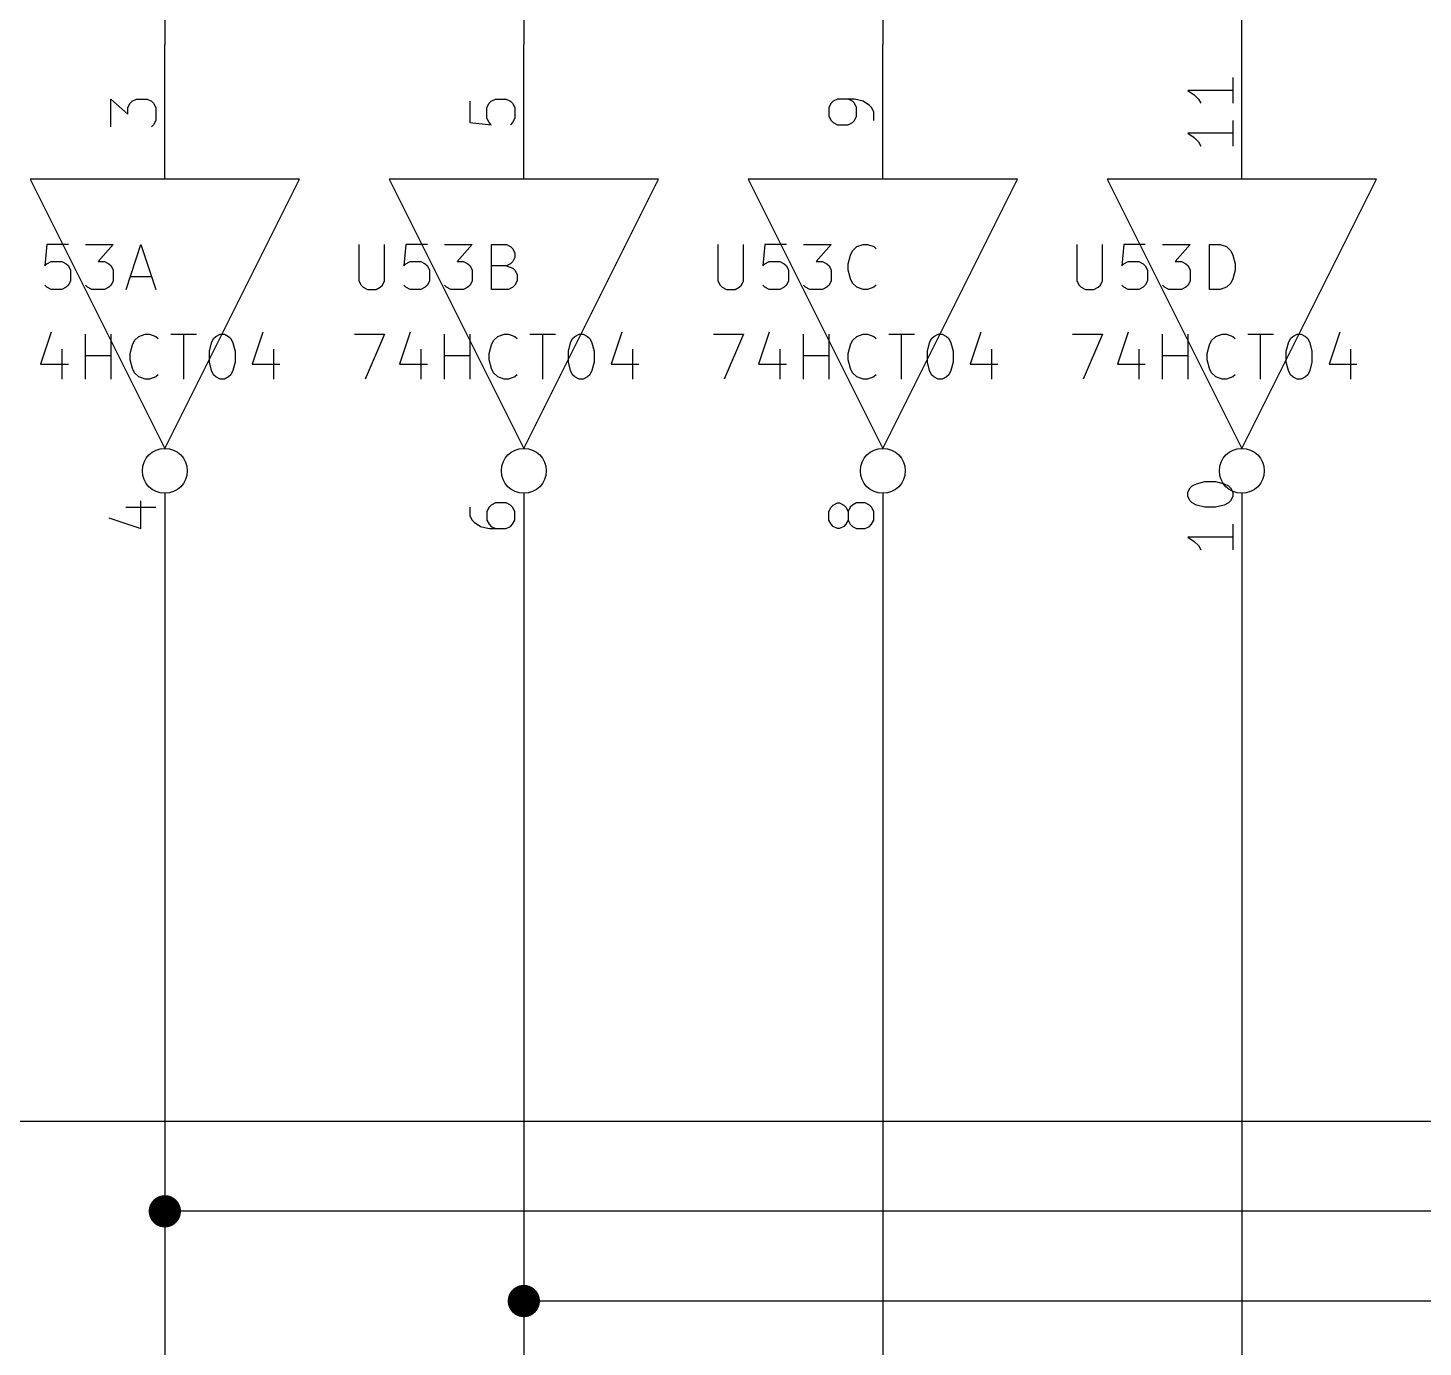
# Model space of a CAD drawing. Extents: x 0.4 to 16.1, y -11.3 to -0.4.
# Drawn here: x 1.747 to 3.302, y -4.301 to -2.831 of the extents above; entities that cross this region are included whole.
import ezdxf

# ---------------------------------------------------------------- set-up
doc = ezdxf.new("R2010")
doc.units = 0
doc.header["$MEASUREMENT"] = 0
for name, color, linetype in [('CYAN2', 4, 'CONTINUOUS'), ('GREEN3', 91, 'CONTINUOUS'), ('LYELLOW', 51, 'CONTINUOUS'), ('RED2', 1, 'CONTINUOUS'), ('RED3', 11, 'CONTINUOUS')]:
    doc.layers.add(name, color=color, linetype=linetype)

msp = doc.modelspace()

# ---------------------------------------------------------------- linework, layer by layer
at = {"layer": 'CYAN2', "linetype": 'CONTINUOUS'}
for p, q in [((1.7687, -3.0728), (1.7663, -3.0966)), ((1.7687, -3.0728), (1.7663, -3.0966)), ((1.7925, -3.0728), (1.7687, -3.0728)), ((1.7925, -3.0728), (1.7687, -3.0728)), ((1.8115, -3.0728), (1.8425, -3.0728)), ((1.8115, -3.0728), (1.8425, -3.0728)), ((1.8425, -3.0728), (1.8258, -3.0918)), ((1.8425, -3.0728), (1.8258, -3.0918)), ((1.8568, -3.1228), (1.8734, -3.0728)), ((1.8568, -3.1228), (1.8734, -3.0728)), ((1.8734, -3.0728), (1.8901, -3.1228)), ((1.8734, -3.0728), (1.8901, -3.1228)), ((2.1163, -3.0728), (2.1163, -3.1133)), ((2.1163, -3.0728), (2.1163, -3.1133)), ((2.1449, -3.1133), (2.1449, -3.0728)), ((2.1449, -3.1133), (2.1449, -3.0728)), ((2.1687, -3.0728), (2.1663, -3.0966)), ((2.1687, -3.0728), (2.1663, -3.0966)), ((2.1925, -3.0728), (2.1687, -3.0728)), ((2.1925, -3.0728), (2.1687, -3.0728)), ((2.2115, -3.0728), (2.2425, -3.0728)), ((2.2115, -3.0728), (2.2425, -3.0728)), ((2.2425, -3.0728), (2.2258, -3.0918)), ((2.2425, -3.0728), (2.2258, -3.0918)), ((2.2639, -3.1228), (2.2639, -3.0728)), ((2.2639, -3.0728), (2.2806, -3.0728)), ((2.2639, -3.1228), (2.2639, -3.0728)), ((2.2639, -3.0728), (2.2806, -3.0728)), ((2.2806, -3.0728), (2.2853, -3.0752)), ((2.2806, -3.0728), (2.2853, -3.0752)), ((2.2853, -3.0752), (2.2877, -3.0776)), ((2.2853, -3.0752), (2.2877, -3.0776)), ((2.2877, -3.0776), (2.2901, -3.0823)), ((2.2877, -3.0776), (2.2901, -3.0823)), ((2.5163, -3.0728), (2.5163, -3.1133)), ((2.5163, -3.0728), (2.5163, -3.1133)), ((2.5449, -3.1133), (2.5449, -3.0728)), ((2.5449, -3.1133), (2.5449, -3.0728)), ((2.5687, -3.0728), (2.5663, -3.0966)), ((2.5687, -3.0728), (2.5663, -3.0966)), ((2.5925, -3.0728), (2.5687, -3.0728)), ((2.5925, -3.0728), (2.5687, -3.0728)), ((2.6115, -3.0728), (2.6425, -3.0728)), ((2.6115, -3.0728), (2.6425, -3.0728)), ((2.6425, -3.0728), (2.6258, -3.0918)), ((2.6425, -3.0728), (2.6258, -3.0918)), ((2.6663, -3.0799), (2.671, -3.0752)), ((2.6663, -3.0799), (2.671, -3.0752)), ((2.671, -3.0752), (2.6782, -3.0728)), ((2.671, -3.0752), (2.6782, -3.0728)), ((2.6782, -3.0728), (2.6829, -3.0728)), ((2.6782, -3.0728), (2.6829, -3.0728)), ((2.6829, -3.0728), (2.6901, -3.0752)), ((2.6829, -3.0728), (2.6901, -3.0752)), ((2.6901, -3.0752), (2.6925, -3.0776)), ((2.6901, -3.0752), (2.6925, -3.0776)), ((2.9163, -3.0728), (2.9163, -3.1133)), ((2.9163, -3.0728), (2.9163, -3.1133)), ((2.9449, -3.1133), (2.9449, -3.0728)), ((2.9449, -3.1133), (2.9449, -3.0728)), ((2.9687, -3.0728), (2.9663, -3.0966)), ((2.9687, -3.0728), (2.9663, -3.0966)), ((2.9925, -3.0728), (2.9687, -3.0728)), ((2.9925, -3.0728), (2.9687, -3.0728)), ((3.0115, -3.0728), (3.0425, -3.0728)), ((3.0115, -3.0728), (3.0425, -3.0728)), ((3.0425, -3.0728), (3.0258, -3.0918)), ((3.0425, -3.0728), (3.0258, -3.0918)), ((3.0639, -3.1228), (3.0639, -3.0728)), ((3.0639, -3.0728), (3.0758, -3.0728)), ((3.0639, -3.1228), (3.0639, -3.0728)), ((3.0639, -3.0728), (3.0758, -3.0728)), ((3.0758, -3.0728), (3.0829, -3.0752)), ((3.0758, -3.0728), (3.0829, -3.0752)), ((3.0829, -3.0752), (3.0877, -3.0799)), ((3.0829, -3.0752), (3.0877, -3.0799)), ((1.7687, -3.0942), (1.7734, -3.0918)), ((1.7687, -3.0942), (1.7734, -3.0918)), ((1.7734, -3.0918), (1.7853, -3.0918)), ((1.7734, -3.0918), (1.7853, -3.0918)), ((1.7853, -3.0918), (1.7901, -3.0942)), ((1.7853, -3.0918), (1.7901, -3.0942)), ((1.8258, -3.0918), (1.8329, -3.0918)), ((1.8258, -3.0918), (1.8329, -3.0918)), ((1.8329, -3.0918), (1.8377, -3.0942)), ((1.8329, -3.0918), (1.8377, -3.0942)), ((2.1687, -3.0942), (2.1734, -3.0918)), ((2.1687, -3.0942), (2.1734, -3.0918)), ((2.1734, -3.0918), (2.1853, -3.0918)), ((2.1734, -3.0918), (2.1853, -3.0918)), ((2.1853, -3.0918), (2.1901, -3.0942)), ((2.1853, -3.0918), (2.1901, -3.0942)), ((2.2258, -3.0918), (2.2329, -3.0918)), ((2.2258, -3.0918), (2.2329, -3.0918)), ((2.2329, -3.0918), (2.2377, -3.0942)), ((2.2329, -3.0918), (2.2377, -3.0942)), ((2.2877, -3.0918), (2.2853, -3.0942)), ((2.2877, -3.0918), (2.2853, -3.0942)), ((2.2901, -3.0871), (2.2877, -3.0918)), ((2.2901, -3.0871), (2.2877, -3.0918)), ((2.2901, -3.0823), (2.2901, -3.0871)), ((2.2901, -3.0823), (2.2901, -3.0871)), ((2.5687, -3.0942), (2.5734, -3.0918)), ((2.5687, -3.0942), (2.5734, -3.0918)), ((2.5734, -3.0918), (2.5853, -3.0918)), ((2.5734, -3.0918), (2.5853, -3.0918)), ((2.5853, -3.0918), (2.5901, -3.0942)), ((2.5853, -3.0918), (2.5901, -3.0942)), ((2.6258, -3.0918), (2.6329, -3.0918)), ((2.6258, -3.0918), (2.6329, -3.0918)), ((2.6329, -3.0918), (2.6377, -3.0942)), ((2.6329, -3.0918), (2.6377, -3.0942)), ((2.6615, -3.0942), (2.6639, -3.0847)), ((2.6615, -3.0942), (2.6639, -3.0847)), ((2.6639, -3.0847), (2.6663, -3.0799)), ((2.6639, -3.0847), (2.6663, -3.0799)), ((2.9687, -3.0942), (2.9734, -3.0918)), ((2.9687, -3.0942), (2.9734, -3.0918)), ((2.9734, -3.0918), (2.9853, -3.0918)), ((2.9734, -3.0918), (2.9853, -3.0918)), ((2.9853, -3.0918), (2.9901, -3.0942)), ((2.9853, -3.0918), (2.9901, -3.0942)), ((3.0258, -3.0918), (3.0329, -3.0918)), ((3.0258, -3.0918), (3.0329, -3.0918)), ((3.0329, -3.0918), (3.0377, -3.0942)), ((3.0329, -3.0918), (3.0377, -3.0942)), ((3.0877, -3.0799), (3.0901, -3.0847)), ((3.0877, -3.0799), (3.0901, -3.0847)), ((3.0901, -3.0847), (3.0925, -3.0942)), ((3.0901, -3.0847), (3.0925, -3.0942)), ((1.7663, -3.0966), (1.7687, -3.0942)), ((1.7663, -3.0966), (1.7687, -3.0942)), ((1.7901, -3.0942), (1.7925, -3.0966)), ((1.7901, -3.0942), (1.7925, -3.0966)), ((1.7925, -3.0966), (1.7949, -3.1014)), ((1.7925, -3.0966), (1.7949, -3.1014)), ((1.7949, -3.1014), (1.7949, -3.1133)), ((1.7949, -3.1014), (1.7949, -3.1133)), ((1.8377, -3.0942), (1.8401, -3.0966)), ((1.8377, -3.0942), (1.8401, -3.0966)), ((1.8401, -3.0966), (1.8425, -3.1014)), ((1.8401, -3.0966), (1.8425, -3.1014)), ((1.8425, -3.1014), (1.8425, -3.1133)), ((1.8425, -3.1014), (1.8425, -3.1133)), ((1.8615, -3.1085), (1.8853, -3.1085)), ((1.8615, -3.1085), (1.8853, -3.1085)), ((2.1663, -3.0966), (2.1687, -3.0942)), ((2.1663, -3.0966), (2.1687, -3.0942)), ((2.1901, -3.0942), (2.1925, -3.0966)), ((2.1901, -3.0942), (2.1925, -3.0966)), ((2.1925, -3.0966), (2.1949, -3.1014)), ((2.1925, -3.0966), (2.1949, -3.1014)), ((2.1949, -3.1014), (2.1949, -3.1133)), ((2.1949, -3.1014), (2.1949, -3.1133)), ((2.2377, -3.0942), (2.2401, -3.0966)), ((2.2377, -3.0942), (2.2401, -3.0966)), ((2.2401, -3.0966), (2.2425, -3.1014)), ((2.2401, -3.0966), (2.2425, -3.1014)), ((2.2425, -3.1014), (2.2425, -3.1133)), ((2.2425, -3.1014), (2.2425, -3.1133)), ((2.2806, -3.0966), (2.2639, -3.0966)), ((2.2806, -3.0966), (2.2639, -3.0966)), ((2.2853, -3.0942), (2.2806, -3.0966)), ((2.2853, -3.0942), (2.2806, -3.0966)), ((2.2806, -3.0966), (2.2877, -3.099)), ((2.2806, -3.0966), (2.2877, -3.099)), ((2.2877, -3.099), (2.2901, -3.1014)), ((2.2877, -3.099), (2.2901, -3.1014)), ((2.2901, -3.1014), (2.2925, -3.1061)), ((2.2901, -3.1014), (2.2925, -3.1061)), ((2.2925, -3.1061), (2.2925, -3.1133)), ((2.2925, -3.1061), (2.2925, -3.1133)), ((2.5663, -3.0966), (2.5687, -3.0942)), ((2.5663, -3.0966), (2.5687, -3.0942)), ((2.5901, -3.0942), (2.5925, -3.0966)), ((2.5901, -3.0942), (2.5925, -3.0966)), ((2.5925, -3.0966), (2.5949, -3.1014)), ((2.5925, -3.0966), (2.5949, -3.1014)), ((2.5949, -3.1014), (2.5949, -3.1133)), ((2.5949, -3.1014), (2.5949, -3.1133)), ((2.6377, -3.0942), (2.6401, -3.0966)), ((2.6377, -3.0942), (2.6401, -3.0966)), ((2.6401, -3.0966), (2.6425, -3.1014)), ((2.6401, -3.0966), (2.6425, -3.1014)), ((2.6425, -3.1014), (2.6425, -3.1133)), ((2.6425, -3.1014), (2.6425, -3.1133)), ((2.6615, -3.1014), (2.6615, -3.0942)), ((2.6615, -3.1014), (2.6615, -3.0942)), ((2.6639, -3.1109), (2.6615, -3.1014)), ((2.6639, -3.1109), (2.6615, -3.1014)), ((2.9663, -3.0966), (2.9687, -3.0942)), ((2.9663, -3.0966), (2.9687, -3.0942)), ((2.9901, -3.0942), (2.9925, -3.0966)), ((2.9901, -3.0942), (2.9925, -3.0966)), ((2.9925, -3.0966), (2.9949, -3.1014)), ((2.9925, -3.0966), (2.9949, -3.1014)), ((2.9949, -3.1014), (2.9949, -3.1133)), ((2.9949, -3.1014), (2.9949, -3.1133)), ((3.0377, -3.0942), (3.0401, -3.0966)), ((3.0377, -3.0942), (3.0401, -3.0966)), ((3.0401, -3.0966), (3.0425, -3.1014)), ((3.0401, -3.0966), (3.0425, -3.1014)), ((3.0425, -3.1014), (3.0425, -3.1133)), ((3.0425, -3.1014), (3.0425, -3.1133)), ((3.0925, -3.1014), (3.0901, -3.1109)), ((3.0925, -3.1014), (3.0901, -3.1109)), ((3.0925, -3.0942), (3.0925, -3.1014)), ((3.0925, -3.0942), (3.0925, -3.1014)), ((1.7687, -3.1204), (1.7663, -3.118)), ((1.7687, -3.1204), (1.7663, -3.118)), ((1.7734, -3.1228), (1.7687, -3.1204)), ((1.7734, -3.1228), (1.7687, -3.1204)), ((1.7853, -3.1228), (1.7734, -3.1228)), ((1.7853, -3.1228), (1.7734, -3.1228)), ((1.7901, -3.1204), (1.7853, -3.1228)), ((1.7901, -3.1204), (1.7853, -3.1228)), ((1.7925, -3.118), (1.7901, -3.1204)), ((1.7925, -3.118), (1.7901, -3.1204)), ((1.7949, -3.1133), (1.7925, -3.118)), ((1.7949, -3.1133), (1.7925, -3.118)), ((1.8139, -3.1204), (1.8115, -3.118)), ((1.8139, -3.1204), (1.8115, -3.118)), ((1.8187, -3.1228), (1.8139, -3.1204)), ((1.8187, -3.1228), (1.8139, -3.1204)), ((1.8329, -3.1228), (1.8187, -3.1228)), ((1.8329, -3.1228), (1.8187, -3.1228)), ((1.8377, -3.1204), (1.8329, -3.1228)), ((1.8377, -3.1204), (1.8329, -3.1228)), ((1.8401, -3.118), (1.8377, -3.1204)), ((1.8401, -3.118), (1.8377, -3.1204)), ((1.8425, -3.1133), (1.8401, -3.118)), ((1.8425, -3.1133), (1.8401, -3.118)), ((2.1163, -3.1133), (2.1187, -3.118)), ((2.1163, -3.1133), (2.1187, -3.118)), ((2.1187, -3.118), (2.121, -3.1204)), ((2.1187, -3.118), (2.121, -3.1204)), ((2.121, -3.1204), (2.1258, -3.1228)), ((2.121, -3.1204), (2.1258, -3.1228)), ((2.1258, -3.1228), (2.1353, -3.1228)), ((2.1258, -3.1228), (2.1353, -3.1228)), ((2.1353, -3.1228), (2.1401, -3.1204)), ((2.1353, -3.1228), (2.1401, -3.1204)), ((2.1401, -3.1204), (2.1425, -3.118)), ((2.1401, -3.1204), (2.1425, -3.118)), ((2.1425, -3.118), (2.1449, -3.1133)), ((2.1425, -3.118), (2.1449, -3.1133)), ((2.1687, -3.1204), (2.1663, -3.118)), ((2.1687, -3.1204), (2.1663, -3.118)), ((2.1734, -3.1228), (2.1687, -3.1204)), ((2.1734, -3.1228), (2.1687, -3.1204)), ((2.1853, -3.1228), (2.1734, -3.1228)), ((2.1853, -3.1228), (2.1734, -3.1228)), ((2.1901, -3.1204), (2.1853, -3.1228)), ((2.1901, -3.1204), (2.1853, -3.1228)), ((2.1925, -3.118), (2.1901, -3.1204)), ((2.1925, -3.118), (2.1901, -3.1204)), ((2.1949, -3.1133), (2.1925, -3.118)), ((2.1949, -3.1133), (2.1925, -3.118)), ((2.2139, -3.1204), (2.2115, -3.118)), ((2.2139, -3.1204), (2.2115, -3.118)), ((2.2187, -3.1228), (2.2139, -3.1204)), ((2.2187, -3.1228), (2.2139, -3.1204)), ((2.2329, -3.1228), (2.2187, -3.1228)), ((2.2329, -3.1228), (2.2187, -3.1228)), ((2.2377, -3.1204), (2.2329, -3.1228)), ((2.2377, -3.1204), (2.2329, -3.1228)), ((2.2401, -3.118), (2.2377, -3.1204)), ((2.2401, -3.118), (2.2377, -3.1204)), ((2.2425, -3.1133), (2.2401, -3.118)), ((2.2425, -3.1133), (2.2401, -3.118)), ((2.2829, -3.1228), (2.2639, -3.1228)), ((2.2829, -3.1228), (2.2639, -3.1228)), ((2.2877, -3.1204), (2.2829, -3.1228)), ((2.2877, -3.1204), (2.2829, -3.1228)), ((2.2901, -3.118), (2.2877, -3.1204)), ((2.2901, -3.118), (2.2877, -3.1204)), ((2.2925, -3.1133), (2.2901, -3.118)), ((2.2925, -3.1133), (2.2901, -3.118)), ((2.5163, -3.1133), (2.5187, -3.118)), ((2.5163, -3.1133), (2.5187, -3.118)), ((2.5187, -3.118), (2.521, -3.1204)), ((2.5187, -3.118), (2.521, -3.1204)), ((2.521, -3.1204), (2.5258, -3.1228)), ((2.521, -3.1204), (2.5258, -3.1228)), ((2.5258, -3.1228), (2.5353, -3.1228)), ((2.5258, -3.1228), (2.5353, -3.1228)), ((2.5353, -3.1228), (2.5401, -3.1204)), ((2.5353, -3.1228), (2.5401, -3.1204)), ((2.5401, -3.1204), (2.5425, -3.118)), ((2.5401, -3.1204), (2.5425, -3.118)), ((2.5425, -3.118), (2.5449, -3.1133)), ((2.5425, -3.118), (2.5449, -3.1133)), ((2.5687, -3.1204), (2.5663, -3.118)), ((2.5687, -3.1204), (2.5663, -3.118)), ((2.5734, -3.1228), (2.5687, -3.1204)), ((2.5734, -3.1228), (2.5687, -3.1204)), ((2.5853, -3.1228), (2.5734, -3.1228)), ((2.5853, -3.1228), (2.5734, -3.1228)), ((2.5901, -3.1204), (2.5853, -3.1228)), ((2.5901, -3.1204), (2.5853, -3.1228)), ((2.5925, -3.118), (2.5901, -3.1204)), ((2.5925, -3.118), (2.5901, -3.1204)), ((2.5949, -3.1133), (2.5925, -3.118)), ((2.5949, -3.1133), (2.5925, -3.118)), ((2.6139, -3.1204), (2.6115, -3.118)), ((2.6139, -3.1204), (2.6115, -3.118)), ((2.6187, -3.1228), (2.6139, -3.1204)), ((2.6187, -3.1228), (2.6139, -3.1204)), ((2.6329, -3.1228), (2.6187, -3.1228)), ((2.6329, -3.1228), (2.6187, -3.1228)), ((2.6377, -3.1204), (2.6329, -3.1228)), ((2.6377, -3.1204), (2.6329, -3.1228)), ((2.6401, -3.118), (2.6377, -3.1204)), ((2.6401, -3.118), (2.6377, -3.1204)), ((2.6425, -3.1133), (2.6401, -3.118)), ((2.6425, -3.1133), (2.6401, -3.118)), ((2.6663, -3.1157), (2.6639, -3.1109)), ((2.6663, -3.1157), (2.6639, -3.1109)), ((2.671, -3.1204), (2.6663, -3.1157)), ((2.671, -3.1204), (2.6663, -3.1157)), ((2.6782, -3.1228), (2.671, -3.1204)), ((2.6782, -3.1228), (2.671, -3.1204)), ((2.6829, -3.1228), (2.6782, -3.1228)), ((2.6829, -3.1228), (2.6782, -3.1228)), ((2.6901, -3.1204), (2.6829, -3.1228)), ((2.6901, -3.1204), (2.6829, -3.1228)), ((2.6925, -3.118), (2.6901, -3.1204)), ((2.6925, -3.118), (2.6901, -3.1204)), ((2.9163, -3.1133), (2.9187, -3.118)), ((2.9163, -3.1133), (2.9187, -3.118)), ((2.9187, -3.118), (2.921, -3.1204)), ((2.9187, -3.118), (2.921, -3.1204)), ((2.921, -3.1204), (2.9258, -3.1228)), ((2.921, -3.1204), (2.9258, -3.1228)), ((2.9258, -3.1228), (2.9353, -3.1228)), ((2.9258, -3.1228), (2.9353, -3.1228)), ((2.9353, -3.1228), (2.9401, -3.1204)), ((2.9353, -3.1228), (2.9401, -3.1204)), ((2.9401, -3.1204), (2.9425, -3.118)), ((2.9401, -3.1204), (2.9425, -3.118)), ((2.9425, -3.118), (2.9449, -3.1133)), ((2.9425, -3.118), (2.9449, -3.1133)), ((2.9687, -3.1204), (2.9663, -3.118)), ((2.9687, -3.1204), (2.9663, -3.118)), ((2.9734, -3.1228), (2.9687, -3.1204)), ((2.9734, -3.1228), (2.9687, -3.1204)), ((2.9853, -3.1228), (2.9734, -3.1228)), ((2.9853, -3.1228), (2.9734, -3.1228)), ((2.9901, -3.1204), (2.9853, -3.1228)), ((2.9901, -3.1204), (2.9853, -3.1228)), ((2.9925, -3.118), (2.9901, -3.1204)), ((2.9925, -3.118), (2.9901, -3.1204)), ((2.9949, -3.1133), (2.9925, -3.118)), ((2.9949, -3.1133), (2.9925, -3.118)), ((3.0139, -3.1204), (3.0115, -3.118)), ((3.0139, -3.1204), (3.0115, -3.118)), ((3.0187, -3.1228), (3.0139, -3.1204)), ((3.0187, -3.1228), (3.0139, -3.1204)), ((3.0329, -3.1228), (3.0187, -3.1228)), ((3.0329, -3.1228), (3.0187, -3.1228)), ((3.0377, -3.1204), (3.0329, -3.1228)), ((3.0377, -3.1204), (3.0329, -3.1228)), ((3.0401, -3.118), (3.0377, -3.1204)), ((3.0401, -3.118), (3.0377, -3.1204)), ((3.0425, -3.1133), (3.0401, -3.118)), ((3.0425, -3.1133), (3.0401, -3.118)), ((3.0758, -3.1228), (3.0639, -3.1228)), ((3.0758, -3.1228), (3.0639, -3.1228)), ((3.0829, -3.1204), (3.0758, -3.1228)), ((3.0829, -3.1204), (3.0758, -3.1228)), ((3.0877, -3.1157), (3.0829, -3.1204)), ((3.0877, -3.1157), (3.0829, -3.1204)), ((3.0901, -3.1109), (3.0877, -3.1157)), ((3.0901, -3.1109), (3.0877, -3.1157)), ((1.7734, -3.1704), (1.7615, -3.2061)), ((1.7734, -3.1704), (1.7615, -3.2061)), ((2.0091, -3.1704), (1.9972, -3.2061)), ((2.0091, -3.1704), (1.9972, -3.2061)), ((2.1734, -3.1704), (2.1615, -3.2061)), ((2.1734, -3.1704), (2.1615, -3.2061)), ((2.4091, -3.1704), (2.3972, -3.2061)), ((2.4091, -3.1704), (2.3972, -3.2061)), ((2.5734, -3.1704), (2.5615, -3.2061)), ((2.5734, -3.1704), (2.5615, -3.2061)), ((2.8091, -3.1704), (2.7972, -3.2061)), ((2.8091, -3.1704), (2.7972, -3.2061)), ((2.9734, -3.1704), (2.9615, -3.2061)), ((2.9734, -3.1704), (2.9615, -3.2061)), ((3.2091, -3.1704), (3.1972, -3.2061)), ((3.2091, -3.1704), (3.1972, -3.2061)), ((1.8115, -3.2228), (1.8115, -3.1728)), ((1.8115, -3.2228), (1.8115, -3.1728)), ((1.8401, -3.2228), (1.8401, -3.1728)), ((1.8401, -3.2228), (1.8401, -3.1728)), ((1.8615, -3.1942), (1.8639, -3.1847)), ((1.8615, -3.1942), (1.8639, -3.1847)), ((1.8639, -3.1847), (1.8663, -3.1799)), ((1.8639, -3.1847), (1.8663, -3.1799)), ((1.8663, -3.1799), (1.871, -3.1752)), ((1.8663, -3.1799), (1.871, -3.1752)), ((1.871, -3.1752), (1.8782, -3.1728)), ((1.871, -3.1752), (1.8782, -3.1728)), ((1.8782, -3.1728), (1.8829, -3.1728)), ((1.8782, -3.1728), (1.8829, -3.1728)), ((1.8829, -3.1728), (1.8901, -3.1752)), ((1.8829, -3.1728), (1.8901, -3.1752)), ((1.8901, -3.1752), (1.8925, -3.1776)), ((1.8901, -3.1752), (1.8925, -3.1776)), ((1.9068, -3.1728), (1.9353, -3.1728)), ((1.9068, -3.1728), (1.9353, -3.1728)), ((1.921, -3.2228), (1.921, -3.1728)), ((1.921, -3.2228), (1.921, -3.1728)), ((1.9496, -3.1918), (1.952, -3.1823)), ((1.9496, -3.1918), (1.952, -3.1823)), ((1.952, -3.1823), (1.9544, -3.1776)), ((1.952, -3.1823), (1.9544, -3.1776)), ((1.9544, -3.1776), (1.9568, -3.1752)), ((1.9544, -3.1776), (1.9568, -3.1752)), ((1.9568, -3.1752), (1.9615, -3.1728)), ((1.9568, -3.1752), (1.9615, -3.1728)), ((1.9615, -3.1728), (1.9663, -3.1728)), ((1.9615, -3.1728), (1.9663, -3.1728)), ((1.9663, -3.1728), (1.971, -3.1752)), ((1.9663, -3.1728), (1.971, -3.1752)), ((1.971, -3.1752), (1.9734, -3.1776)), ((1.971, -3.1752), (1.9734, -3.1776)), ((1.9734, -3.1776), (1.9758, -3.1823)), ((1.9734, -3.1776), (1.9758, -3.1823)), ((1.9758, -3.1823), (1.9782, -3.1918)), ((1.9758, -3.1823), (1.9782, -3.1918)), ((2.1115, -3.1728), (2.1449, -3.1728)), ((2.1115, -3.1728), (2.1449, -3.1728)), ((2.1449, -3.1728), (2.1234, -3.2228)), ((2.1449, -3.1728), (2.1234, -3.2228)), ((2.2115, -3.2228), (2.2115, -3.1728)), ((2.2115, -3.2228), (2.2115, -3.1728)), ((2.2401, -3.2228), (2.2401, -3.1728)), ((2.2401, -3.2228), (2.2401, -3.1728)), ((2.2615, -3.1942), (2.2639, -3.1847)), ((2.2615, -3.1942), (2.2639, -3.1847)), ((2.2639, -3.1847), (2.2663, -3.1799)), ((2.2639, -3.1847), (2.2663, -3.1799)), ((2.2663, -3.1799), (2.271, -3.1752)), ((2.2663, -3.1799), (2.271, -3.1752)), ((2.271, -3.1752), (2.2782, -3.1728)), ((2.271, -3.1752), (2.2782, -3.1728)), ((2.2782, -3.1728), (2.2829, -3.1728)), ((2.2782, -3.1728), (2.2829, -3.1728)), ((2.2829, -3.1728), (2.2901, -3.1752)), ((2.2829, -3.1728), (2.2901, -3.1752)), ((2.2901, -3.1752), (2.2925, -3.1776)), ((2.2901, -3.1752), (2.2925, -3.1776)), ((2.3068, -3.1728), (2.3353, -3.1728)), ((2.3068, -3.1728), (2.3353, -3.1728)), ((2.321, -3.2228), (2.321, -3.1728)), ((2.321, -3.2228), (2.321, -3.1728)), ((2.3496, -3.1918), (2.352, -3.1823)), ((2.3496, -3.1918), (2.352, -3.1823)), ((2.352, -3.1823), (2.3544, -3.1776)), ((2.352, -3.1823), (2.3544, -3.1776)), ((2.3544, -3.1776), (2.3568, -3.1752)), ((2.3544, -3.1776), (2.3568, -3.1752)), ((2.3568, -3.1752), (2.3615, -3.1728)), ((2.3568, -3.1752), (2.3615, -3.1728)), ((2.3615, -3.1728), (2.3663, -3.1728)), ((2.3615, -3.1728), (2.3663, -3.1728)), ((2.3663, -3.1728), (2.371, -3.1752)), ((2.3663, -3.1728), (2.371, -3.1752)), ((2.371, -3.1752), (2.3734, -3.1776)), ((2.371, -3.1752), (2.3734, -3.1776)), ((2.3734, -3.1776), (2.3758, -3.1823)), ((2.3734, -3.1776), (2.3758, -3.1823)), ((2.3758, -3.1823), (2.3782, -3.1918)), ((2.3758, -3.1823), (2.3782, -3.1918)), ((2.5115, -3.1728), (2.5449, -3.1728)), ((2.5115, -3.1728), (2.5449, -3.1728)), ((2.5449, -3.1728), (2.5234, -3.2228)), ((2.5449, -3.1728), (2.5234, -3.2228)), ((2.6115, -3.2228), (2.6115, -3.1728)), ((2.6115, -3.2228), (2.6115, -3.1728)), ((2.6401, -3.2228), (2.6401, -3.1728)), ((2.6401, -3.2228), (2.6401, -3.1728)), ((2.6615, -3.1942), (2.6639, -3.1847)), ((2.6615, -3.1942), (2.6639, -3.1847)), ((2.6639, -3.1847), (2.6663, -3.1799)), ((2.6639, -3.1847), (2.6663, -3.1799)), ((2.6663, -3.1799), (2.671, -3.1752)), ((2.6663, -3.1799), (2.671, -3.1752)), ((2.671, -3.1752), (2.6782, -3.1728)), ((2.671, -3.1752), (2.6782, -3.1728)), ((2.6782, -3.1728), (2.6829, -3.1728)), ((2.6782, -3.1728), (2.6829, -3.1728)), ((2.6829, -3.1728), (2.6901, -3.1752)), ((2.6829, -3.1728), (2.6901, -3.1752)), ((2.6901, -3.1752), (2.6925, -3.1776)), ((2.6901, -3.1752), (2.6925, -3.1776)), ((2.7068, -3.1728), (2.7353, -3.1728)), ((2.7068, -3.1728), (2.7353, -3.1728)), ((2.721, -3.2228), (2.721, -3.1728)), ((2.721, -3.2228), (2.721, -3.1728)), ((2.7496, -3.1918), (2.752, -3.1823)), ((2.7496, -3.1918), (2.752, -3.1823)), ((2.752, -3.1823), (2.7544, -3.1776)), ((2.752, -3.1823), (2.7544, -3.1776)), ((2.7544, -3.1776), (2.7568, -3.1752)), ((2.7544, -3.1776), (2.7568, -3.1752)), ((2.7568, -3.1752), (2.7615, -3.1728)), ((2.7568, -3.1752), (2.7615, -3.1728)), ((2.7615, -3.1728), (2.7663, -3.1728)), ((2.7615, -3.1728), (2.7663, -3.1728)), ((2.7663, -3.1728), (2.771, -3.1752)), ((2.7663, -3.1728), (2.771, -3.1752)), ((2.771, -3.1752), (2.7734, -3.1776)), ((2.771, -3.1752), (2.7734, -3.1776)), ((2.7734, -3.1776), (2.7758, -3.1823)), ((2.7734, -3.1776), (2.7758, -3.1823)), ((2.7758, -3.1823), (2.7782, -3.1918)), ((2.7758, -3.1823), (2.7782, -3.1918)), ((2.9115, -3.1728), (2.9449, -3.1728)), ((2.9115, -3.1728), (2.9449, -3.1728)), ((2.9449, -3.1728), (2.9234, -3.2228)), ((2.9449, -3.1728), (2.9234, -3.2228)), ((3.0115, -3.2228), (3.0115, -3.1728)), ((3.0115, -3.2228), (3.0115, -3.1728)), ((3.0401, -3.2228), (3.0401, -3.1728)), ((3.0401, -3.2228), (3.0401, -3.1728)), ((3.0615, -3.1942), (3.0639, -3.1847)), ((3.0615, -3.1942), (3.0639, -3.1847)), ((3.0639, -3.1847), (3.0663, -3.1799)), ((3.0639, -3.1847), (3.0663, -3.1799)), ((3.0663, -3.1799), (3.071, -3.1752)), ((3.0663, -3.1799), (3.071, -3.1752)), ((3.071, -3.1752), (3.0782, -3.1728)), ((3.071, -3.1752), (3.0782, -3.1728)), ((3.0782, -3.1728), (3.0829, -3.1728)), ((3.0782, -3.1728), (3.0829, -3.1728)), ((3.0829, -3.1728), (3.0901, -3.1752)), ((3.0829, -3.1728), (3.0901, -3.1752)), ((3.0901, -3.1752), (3.0925, -3.1776)), ((3.0901, -3.1752), (3.0925, -3.1776)), ((3.1068, -3.1728), (3.1353, -3.1728)), ((3.1068, -3.1728), (3.1353, -3.1728)), ((3.121, -3.2228), (3.121, -3.1728)), ((3.121, -3.2228), (3.121, -3.1728)), ((3.1496, -3.1918), (3.152, -3.1823)), ((3.1496, -3.1918), (3.152, -3.1823)), ((3.152, -3.1823), (3.1544, -3.1776)), ((3.152, -3.1823), (3.1544, -3.1776)), ((3.1544, -3.1776), (3.1568, -3.1752)), ((3.1544, -3.1776), (3.1568, -3.1752)), ((3.1568, -3.1752), (3.1615, -3.1728)), ((3.1568, -3.1752), (3.1615, -3.1728)), ((3.1615, -3.1728), (3.1663, -3.1728)), ((3.1615, -3.1728), (3.1663, -3.1728)), ((3.1663, -3.1728), (3.171, -3.1752)), ((3.1663, -3.1728), (3.171, -3.1752)), ((3.171, -3.1752), (3.1734, -3.1776)), ((3.171, -3.1752), (3.1734, -3.1776)), ((3.1734, -3.1776), (3.1758, -3.1823)), ((3.1734, -3.1776), (3.1758, -3.1823)), ((3.1758, -3.1823), (3.1782, -3.1918)), ((3.1758, -3.1823), (3.1782, -3.1918)), ((1.7853, -3.1895), (1.7853, -3.2228)), ((1.7853, -3.1895), (1.7853, -3.2228)), ((1.8115, -3.1966), (1.8401, -3.1966)), ((1.8115, -3.1966), (1.8401, -3.1966)), ((1.8615, -3.2014), (1.8615, -3.1942)), ((1.8615, -3.2014), (1.8615, -3.1942)), ((1.8639, -3.2109), (1.8615, -3.2014)), ((1.8639, -3.2109), (1.8615, -3.2014)), ((1.9496, -3.2038), (1.9496, -3.1918)), ((1.9496, -3.2038), (1.9496, -3.1918)), ((1.9782, -3.1918), (1.9782, -3.2038)), ((1.9782, -3.1918), (1.9782, -3.2038)), ((2.021, -3.1895), (2.021, -3.2228)), ((2.021, -3.1895), (2.021, -3.2228)), ((2.1853, -3.1895), (2.1853, -3.2228)), ((2.1853, -3.1895), (2.1853, -3.2228)), ((2.2115, -3.1966), (2.2401, -3.1966)), ((2.2115, -3.1966), (2.2401, -3.1966)), ((2.2615, -3.2014), (2.2615, -3.1942)), ((2.2615, -3.2014), (2.2615, -3.1942)), ((2.2639, -3.2109), (2.2615, -3.2014)), ((2.2639, -3.2109), (2.2615, -3.2014)), ((2.3496, -3.2038), (2.3496, -3.1918)), ((2.3496, -3.2038), (2.3496, -3.1918)), ((2.3782, -3.1918), (2.3782, -3.2038)), ((2.3782, -3.1918), (2.3782, -3.2038)), ((2.421, -3.1895), (2.421, -3.2228)), ((2.421, -3.1895), (2.421, -3.2228)), ((2.5853, -3.1895), (2.5853, -3.2228)), ((2.5853, -3.1895), (2.5853, -3.2228)), ((2.6115, -3.1966), (2.6401, -3.1966)), ((2.6115, -3.1966), (2.6401, -3.1966)), ((2.6615, -3.2014), (2.6615, -3.1942)), ((2.6615, -3.2014), (2.6615, -3.1942)), ((2.6639, -3.2109), (2.6615, -3.2014)), ((2.6639, -3.2109), (2.6615, -3.2014)), ((2.7496, -3.2038), (2.7496, -3.1918)), ((2.7496, -3.2038), (2.7496, -3.1918)), ((2.7782, -3.1918), (2.7782, -3.2038)), ((2.7782, -3.1918), (2.7782, -3.2038)), ((2.821, -3.1895), (2.821, -3.2228)), ((2.821, -3.1895), (2.821, -3.2228)), ((2.9853, -3.1895), (2.9853, -3.2228)), ((2.9853, -3.1895), (2.9853, -3.2228)), ((3.0115, -3.1966), (3.0401, -3.1966)), ((3.0115, -3.1966), (3.0401, -3.1966)), ((3.0615, -3.2014), (3.0615, -3.1942)), ((3.0615, -3.2014), (3.0615, -3.1942)), ((3.0639, -3.2109), (3.0615, -3.2014)), ((3.0639, -3.2109), (3.0615, -3.2014)), ((3.1496, -3.2038), (3.1496, -3.1918)), ((3.1496, -3.2038), (3.1496, -3.1918)), ((3.1782, -3.1918), (3.1782, -3.2038)), ((3.1782, -3.1918), (3.1782, -3.2038)), ((3.221, -3.1895), (3.221, -3.2228)), ((3.221, -3.1895), (3.221, -3.2228)), ((1.7615, -3.2061), (1.7925, -3.2061)), ((1.7615, -3.2061), (1.7925, -3.2061)), ((1.8663, -3.2157), (1.8639, -3.2109)), ((1.8663, -3.2157), (1.8639, -3.2109)), ((1.871, -3.2204), (1.8663, -3.2157)), ((1.871, -3.2204), (1.8663, -3.2157)), ((1.952, -3.2133), (1.9496, -3.2038)), ((1.952, -3.2133), (1.9496, -3.2038)), ((1.9544, -3.218), (1.952, -3.2133)), ((1.9544, -3.218), (1.952, -3.2133)), ((1.9758, -3.2133), (1.9734, -3.218)), ((1.9758, -3.2133), (1.9734, -3.218)), ((1.9782, -3.2038), (1.9758, -3.2133)), ((1.9782, -3.2038), (1.9758, -3.2133)), ((1.9972, -3.2061), (2.0282, -3.2061)), ((1.9972, -3.2061), (2.0282, -3.2061)), ((2.1615, -3.2061), (2.1925, -3.2061)), ((2.1615, -3.2061), (2.1925, -3.2061)), ((2.2663, -3.2157), (2.2639, -3.2109)), ((2.2663, -3.2157), (2.2639, -3.2109)), ((2.271, -3.2204), (2.2663, -3.2157)), ((2.271, -3.2204), (2.2663, -3.2157)), ((2.352, -3.2133), (2.3496, -3.2038)), ((2.352, -3.2133), (2.3496, -3.2038)), ((2.3544, -3.218), (2.352, -3.2133)), ((2.3544, -3.218), (2.352, -3.2133)), ((2.3758, -3.2133), (2.3734, -3.218)), ((2.3758, -3.2133), (2.3734, -3.218)), ((2.3782, -3.2038), (2.3758, -3.2133)), ((2.3782, -3.2038), (2.3758, -3.2133)), ((2.3972, -3.2061), (2.4282, -3.2061)), ((2.3972, -3.2061), (2.4282, -3.2061)), ((2.5615, -3.2061), (2.5925, -3.2061)), ((2.5615, -3.2061), (2.5925, -3.2061)), ((2.6663, -3.2157), (2.6639, -3.2109)), ((2.6663, -3.2157), (2.6639, -3.2109)), ((2.671, -3.2204), (2.6663, -3.2157)), ((2.671, -3.2204), (2.6663, -3.2157)), ((2.752, -3.2133), (2.7496, -3.2038)), ((2.752, -3.2133), (2.7496, -3.2038)), ((2.7544, -3.218), (2.752, -3.2133)), ((2.7544, -3.218), (2.752, -3.2133)), ((2.7758, -3.2133), (2.7734, -3.218)), ((2.7758, -3.2133), (2.7734, -3.218)), ((2.7782, -3.2038), (2.7758, -3.2133)), ((2.7782, -3.2038), (2.7758, -3.2133)), ((2.7972, -3.2061), (2.8282, -3.2061)), ((2.7972, -3.2061), (2.8282, -3.2061)), ((2.9615, -3.2061), (2.9925, -3.2061)), ((2.9615, -3.2061), (2.9925, -3.2061)), ((3.0663, -3.2157), (3.0639, -3.2109)), ((3.0663, -3.2157), (3.0639, -3.2109)), ((3.071, -3.2204), (3.0663, -3.2157)), ((3.071, -3.2204), (3.0663, -3.2157)), ((3.152, -3.2133), (3.1496, -3.2038)), ((3.152, -3.2133), (3.1496, -3.2038)), ((3.1544, -3.218), (3.152, -3.2133)), ((3.1544, -3.218), (3.152, -3.2133)), ((3.1758, -3.2133), (3.1734, -3.218)), ((3.1758, -3.2133), (3.1734, -3.218)), ((3.1782, -3.2038), (3.1758, -3.2133)), ((3.1782, -3.2038), (3.1758, -3.2133)), ((3.1972, -3.2061), (3.2282, -3.2061)), ((3.1972, -3.2061), (3.2282, -3.2061)), ((1.8782, -3.2228), (1.871, -3.2204)), ((1.8782, -3.2228), (1.871, -3.2204)), ((1.8829, -3.2228), (1.8782, -3.2228)), ((1.8829, -3.2228), (1.8782, -3.2228)), ((1.8901, -3.2204), (1.8829, -3.2228)), ((1.8901, -3.2204), (1.8829, -3.2228)), ((1.8925, -3.218), (1.8901, -3.2204)), ((1.8925, -3.218), (1.8901, -3.2204)), ((1.9568, -3.2204), (1.9544, -3.218)), ((1.9568, -3.2204), (1.9544, -3.218)), ((1.9615, -3.2228), (1.9568, -3.2204)), ((1.9615, -3.2228), (1.9568, -3.2204)), ((1.9663, -3.2228), (1.9615, -3.2228)), ((1.9663, -3.2228), (1.9615, -3.2228)), ((1.971, -3.2204), (1.9663, -3.2228)), ((1.971, -3.2204), (1.9663, -3.2228)), ((1.9734, -3.218), (1.971, -3.2204)), ((1.9734, -3.218), (1.971, -3.2204)), ((2.2782, -3.2228), (2.271, -3.2204)), ((2.2782, -3.2228), (2.271, -3.2204)), ((2.2829, -3.2228), (2.2782, -3.2228)), ((2.2829, -3.2228), (2.2782, -3.2228)), ((2.2901, -3.2204), (2.2829, -3.2228)), ((2.2901, -3.2204), (2.2829, -3.2228)), ((2.2925, -3.218), (2.2901, -3.2204)), ((2.2925, -3.218), (2.2901, -3.2204)), ((2.3568, -3.2204), (2.3544, -3.218)), ((2.3568, -3.2204), (2.3544, -3.218)), ((2.3615, -3.2228), (2.3568, -3.2204)), ((2.3615, -3.2228), (2.3568, -3.2204)), ((2.3663, -3.2228), (2.3615, -3.2228)), ((2.3663, -3.2228), (2.3615, -3.2228)), ((2.371, -3.2204), (2.3663, -3.2228)), ((2.371, -3.2204), (2.3663, -3.2228)), ((2.3734, -3.218), (2.371, -3.2204)), ((2.3734, -3.218), (2.371, -3.2204)), ((2.6782, -3.2228), (2.671, -3.2204)), ((2.6782, -3.2228), (2.671, -3.2204)), ((2.6829, -3.2228), (2.6782, -3.2228)), ((2.6829, -3.2228), (2.6782, -3.2228)), ((2.6901, -3.2204), (2.6829, -3.2228)), ((2.6901, -3.2204), (2.6829, -3.2228)), ((2.6925, -3.218), (2.6901, -3.2204)), ((2.6925, -3.218), (2.6901, -3.2204)), ((2.7568, -3.2204), (2.7544, -3.218)), ((2.7568, -3.2204), (2.7544, -3.218)), ((2.7615, -3.2228), (2.7568, -3.2204)), ((2.7615, -3.2228), (2.7568, -3.2204)), ((2.7663, -3.2228), (2.7615, -3.2228)), ((2.7663, -3.2228), (2.7615, -3.2228)), ((2.771, -3.2204), (2.7663, -3.2228)), ((2.771, -3.2204), (2.7663, -3.2228)), ((2.7734, -3.218), (2.771, -3.2204)), ((2.7734, -3.218), (2.771, -3.2204)), ((3.0782, -3.2228), (3.071, -3.2204)), ((3.0782, -3.2228), (3.071, -3.2204)), ((3.0829, -3.2228), (3.0782, -3.2228)), ((3.0829, -3.2228), (3.0782, -3.2228)), ((3.0901, -3.2204), (3.0829, -3.2228)), ((3.0901, -3.2204), (3.0829, -3.2228)), ((3.0925, -3.218), (3.0901, -3.2204)), ((3.0925, -3.218), (3.0901, -3.2204)), ((3.1568, -3.2204), (3.1544, -3.218)), ((3.1568, -3.2204), (3.1544, -3.218)), ((3.1615, -3.2228), (3.1568, -3.2204)), ((3.1615, -3.2228), (3.1568, -3.2204)), ((3.1663, -3.2228), (3.1615, -3.2228)), ((3.1663, -3.2228), (3.1615, -3.2228)), ((3.171, -3.2204), (3.1663, -3.2228)), ((3.171, -3.2204), (3.1663, -3.2228)), ((3.1734, -3.218), (3.171, -3.2204)), ((3.1734, -3.218), (3.171, -3.2204))]:
    msp.add_line(p, q, dxfattribs=at)
at = {"layer": 'GREEN3', "linetype": 'CONTINUOUS'}
for p, q in [((3.1, -2.85), (3.1, -2.2)), ((2.7, -2.35), (2.7, -2.85)), ((2.3, -2.45), (2.3, -2.85)), ((1.9, -2.55), (1.9, -2.85)), ((1.9, -3.45), (1.9, -4.15)), ((2.3, -3.45), (2.3, -4.25)), ((2.7, -3.45), (2.7, -4.35)), ((3.1, -3.45), (3.1, -4.45)), ((5.05, -4.05), (1.5, -4.05)), ((5.05, -4.15), (1.9, -4.15)), ((1.9, -4.15), (1.9, -4.8)), ((5.05, -4.25), (2.3, -4.25)), ((2.3, -4.25), (2.3, -4.8))]:
    msp.add_line(p, q, dxfattribs=at)
at = {"layer": 'GREEN3', "const_width": 0.018}
for points in [[(1.891, -4.15, 1), (1.909, -4.15, 1)], [(2.291, -4.25, 1), (2.309, -4.25, 1)]]:
    msp.add_lwpolyline(points, format="xyb", close=True, dxfattribs=at)
at = {"layer": 'LYELLOW', "linetype": 'CONTINUOUS'}
for p, q in [((2.05, -3), (1.75, -3)), ((1.75, -3), (1.9, -3.3)), ((1.9, -3.3), (2.05, -3)), ((2.45, -3), (2.15, -3)), ((2.15, -3), (2.3, -3.3)), ((2.3, -3.3), (2.45, -3)), ((2.85, -3), (2.55, -3)), ((2.55, -3), (2.7, -3.3)), ((2.7, -3.3), (2.85, -3)), ((3.25, -3), (2.95, -3)), ((2.95, -3), (3.1, -3.3)), ((3.1, -3.3), (3.25, -3))]:
    msp.add_line(p, q, dxfattribs=at)
at = {"layer": 'RED2', "linetype": 'CONTINUOUS'}
for p, q in [((1.9, -3), (1.9, -2.85)), ((1.9, -3), (1.9, -2.85)), ((2.3, -3), (2.3, -2.85)), ((2.3, -3), (2.3, -2.85)), ((2.7, -3), (2.7, -2.85)), ((2.7, -3), (2.7, -2.85)), ((3.1, -3), (3.1, -2.85)), ((3.1, -3), (3.1, -2.85)), ((2.05, -3), (1.75, -3)), ((1.75, -3), (1.9, -3.3)), ((1.9, -3.3), (2.05, -3)), ((2.45, -3), (2.15, -3)), ((2.15, -3), (2.3, -3.3)), ((2.3, -3.3), (2.45, -3)), ((2.85, -3), (2.55, -3)), ((2.55, -3), (2.7, -3.3)), ((2.7, -3.3), (2.85, -3)), ((3.25, -3), (2.95, -3)), ((2.95, -3), (3.1, -3.3)), ((3.1, -3.3), (3.25, -3)), ((1.9, -3.35), (1.9, -3.45)), ((1.9, -3.35), (1.9, -3.45)), ((2.3, -3.35), (2.3, -3.45)), ((2.3, -3.35), (2.3, -3.45)), ((2.7, -3.35), (2.7, -3.45)), ((2.7, -3.35), (2.7, -3.45)), ((3.1, -3.35), (3.1, -3.45)), ((3.1, -3.35), (3.1, -3.45))]:
    msp.add_line(p, q, dxfattribs=at)
at = {"layer": 'RED2'}
for centre in [(1.9, -3.325), (1.9, -3.325), (2.3, -3.325), (2.3, -3.325), (2.7, -3.325), (2.7, -3.325), (3.1, -3.325), (3.1, -3.325)]:
    msp.add_circle(centre, 0.025, dxfattribs=at)
at = {"layer": 'RED3', "linetype": 'CONTINUOUS'}
for p, q in [((3.0899, -2.8869), (3.0899, -2.9155)), ((3.0899, -2.8869), (3.0899, -2.9155)), ((3.0899, -2.9012), (3.0399, -2.9012)), ((3.0399, -2.9012), (3.047, -2.9059)), ((3.0899, -2.9012), (3.0399, -2.9012)), ((3.0399, -2.9012), (3.047, -2.9059)), ((3.047, -2.9059), (3.0518, -2.9107)), ((3.047, -2.9059), (3.0518, -2.9107)), ((1.8399, -2.9417), (1.8399, -2.9107)), ((1.8399, -2.9107), (1.8589, -2.9274)), ((1.8399, -2.9417), (1.8399, -2.9107)), ((1.8399, -2.9107), (1.8589, -2.9274)), ((1.8589, -2.9202), (1.8613, -2.9155)), ((1.8589, -2.9202), (1.8613, -2.9155)), ((1.8589, -2.9274), (1.8589, -2.9202)), ((1.8589, -2.9274), (1.8589, -2.9202)), ((1.8613, -2.9155), (1.8637, -2.9131)), ((1.8613, -2.9155), (1.8637, -2.9131)), ((1.8637, -2.9131), (1.8684, -2.9107)), ((1.8637, -2.9131), (1.8684, -2.9107)), ((1.8684, -2.9107), (1.8804, -2.9107)), ((1.8684, -2.9107), (1.8804, -2.9107)), ((1.8804, -2.9107), (1.8851, -2.9131)), ((1.8804, -2.9107), (1.8851, -2.9131)), ((1.8851, -2.9131), (1.8875, -2.9155)), ((1.8851, -2.9131), (1.8875, -2.9155)), ((1.8875, -2.9155), (1.8899, -2.9202)), ((1.8875, -2.9155), (1.8899, -2.9202)), ((1.8899, -2.9202), (1.8899, -2.9345)), ((1.8899, -2.9202), (1.8899, -2.9345)), ((2.2399, -2.9131), (2.2399, -2.9369)), ((2.2399, -2.9131), (2.2399, -2.9369)), ((2.2589, -2.9202), (2.2613, -2.9155)), ((2.2589, -2.9202), (2.2613, -2.9155)), ((2.2589, -2.9321), (2.2589, -2.9202)), ((2.2589, -2.9321), (2.2589, -2.9202)), ((2.2613, -2.9155), (2.2637, -2.9131)), ((2.2613, -2.9155), (2.2637, -2.9131)), ((2.2637, -2.9131), (2.2684, -2.9107)), ((2.2637, -2.9131), (2.2684, -2.9107)), ((2.2684, -2.9107), (2.2804, -2.9107)), ((2.2684, -2.9107), (2.2804, -2.9107)), ((2.2804, -2.9107), (2.2851, -2.9131)), ((2.2804, -2.9107), (2.2851, -2.9131)), ((2.2851, -2.9131), (2.2875, -2.9155)), ((2.2851, -2.9131), (2.2875, -2.9155)), ((2.2875, -2.9155), (2.2899, -2.9202)), ((2.2875, -2.9155), (2.2899, -2.9202)), ((2.2899, -2.9202), (2.2899, -2.9321)), ((2.2899, -2.9202), (2.2899, -2.9321)), ((2.6423, -2.9155), (2.6399, -2.9202)), ((2.6423, -2.9155), (2.6399, -2.9202)), ((2.6399, -2.9202), (2.6399, -2.9298)), ((2.6399, -2.9202), (2.6399, -2.9298)), ((2.6446, -2.9131), (2.6423, -2.9155)), ((2.6446, -2.9131), (2.6423, -2.9155)), ((2.6494, -2.9107), (2.6446, -2.9131)), ((2.6494, -2.9107), (2.6446, -2.9131)), ((2.6684, -2.9107), (2.6494, -2.9107)), ((2.6684, -2.9107), (2.6494, -2.9107)), ((2.6661, -2.9131), (2.6613, -2.9107)), ((2.6661, -2.9131), (2.6613, -2.9107)), ((2.6684, -2.9155), (2.6661, -2.9131)), ((2.6684, -2.9155), (2.6661, -2.9131)), ((2.678, -2.9131), (2.6684, -2.9107)), ((2.678, -2.9131), (2.6684, -2.9107)), ((2.6708, -2.9202), (2.6684, -2.9155)), ((2.6708, -2.9202), (2.6684, -2.9155)), ((2.6708, -2.9298), (2.6708, -2.9202)), ((2.6708, -2.9298), (2.6708, -2.9202)), ((2.6851, -2.9179), (2.678, -2.9131)), ((2.6851, -2.9179), (2.678, -2.9131)), ((2.6875, -2.9202), (2.6851, -2.9179)), ((2.6875, -2.9202), (2.6851, -2.9179)), ((2.6899, -2.925), (2.6875, -2.9202)), ((2.6899, -2.925), (2.6875, -2.9202)), ((3.0518, -2.9107), (3.0542, -2.9155)), ((3.0518, -2.9107), (3.0542, -2.9155)), ((1.8899, -2.9345), (1.8875, -2.9393)), ((1.8899, -2.9345), (1.8875, -2.9393)), ((2.2399, -2.9369), (2.2637, -2.9393)), ((2.2399, -2.9369), (2.2637, -2.9393)), ((2.2613, -2.9369), (2.2589, -2.9321)), ((2.2613, -2.9369), (2.2589, -2.9321)), ((2.2637, -2.9393), (2.2613, -2.9369)), ((2.2637, -2.9393), (2.2613, -2.9369)), ((2.2875, -2.9369), (2.2851, -2.9393)), ((2.2875, -2.9369), (2.2851, -2.9393)), ((2.2899, -2.9321), (2.2875, -2.9369)), ((2.2899, -2.9321), (2.2875, -2.9369)), ((2.6399, -2.9298), (2.6423, -2.9345)), ((2.6399, -2.9298), (2.6423, -2.9345)), ((2.6423, -2.9345), (2.6446, -2.9369)), ((2.6423, -2.9345), (2.6446, -2.9369)), ((2.6446, -2.9369), (2.6494, -2.9393)), ((2.6446, -2.9369), (2.6494, -2.9393)), ((2.6613, -2.9393), (2.6661, -2.9369)), ((2.6613, -2.9393), (2.6661, -2.9369)), ((2.6661, -2.9369), (2.6684, -2.9345)), ((2.6661, -2.9369), (2.6684, -2.9345)), ((2.6684, -2.9345), (2.6708, -2.9298)), ((2.6684, -2.9345), (2.6708, -2.9298)), ((2.6899, -2.9345), (2.6899, -2.925)), ((2.6899, -2.9345), (2.6899, -2.925)), ((3.0899, -2.9345), (3.0899, -2.9631)), ((3.0899, -2.9345), (3.0899, -2.9631)), ((1.8875, -2.9393), (1.8851, -2.9417)), ((1.8875, -2.9393), (1.8851, -2.9417)), ((2.6494, -2.9393), (2.6613, -2.9393)), ((2.6494, -2.9393), (2.6613, -2.9393)), ((3.0899, -2.9488), (3.0399, -2.9488)), ((3.0399, -2.9488), (3.047, -2.9536)), ((3.0899, -2.9488), (3.0399, -2.9488)), ((3.0399, -2.9488), (3.047, -2.9536)), ((3.047, -2.9536), (3.0518, -2.9583)), ((3.047, -2.9536), (3.0518, -2.9583)), ((3.0518, -2.9583), (3.0542, -2.9631)), ((3.0518, -2.9583), (3.0542, -2.9631)), ((3.0423, -3.344), (3.0446, -3.3417)), ((3.0423, -3.344), (3.0446, -3.3417)), ((3.0446, -3.3417), (3.0494, -3.3393)), ((3.0446, -3.3417), (3.0494, -3.3393)), ((3.0494, -3.3393), (3.0589, -3.3369)), ((3.0494, -3.3393), (3.0589, -3.3369)), ((3.0589, -3.3369), (3.0708, -3.3369)), ((3.0589, -3.3369), (3.0708, -3.3369)), ((3.0708, -3.3369), (3.0804, -3.3393)), ((3.0708, -3.3369), (3.0804, -3.3393)), ((3.0804, -3.3393), (3.0851, -3.3417)), ((3.0804, -3.3393), (3.0851, -3.3417)), ((3.0851, -3.3417), (3.0875, -3.344)), ((3.0851, -3.3417), (3.0875, -3.344)), ((3.0399, -3.3488), (3.0423, -3.344)), ((3.0399, -3.3488), (3.0423, -3.344)), ((3.0399, -3.3536), (3.0399, -3.3488)), ((3.0399, -3.3536), (3.0399, -3.3488)), ((3.0423, -3.3583), (3.0399, -3.3536)), ((3.0423, -3.3583), (3.0399, -3.3536)), ((3.0875, -3.344), (3.0899, -3.3488)), ((3.0875, -3.344), (3.0899, -3.3488)), ((3.0899, -3.3536), (3.0875, -3.3583)), ((3.0899, -3.3536), (3.0875, -3.3583)), ((3.0899, -3.3488), (3.0899, -3.3536)), ((3.0899, -3.3488), (3.0899, -3.3536)), ((1.8565, -3.3655), (1.8899, -3.3655)), ((1.8565, -3.3655), (1.8899, -3.3655)), ((1.8732, -3.3893), (1.8732, -3.3583)), ((1.8732, -3.3893), (1.8732, -3.3583)), ((2.2399, -3.3655), (2.2399, -3.375)), ((2.2399, -3.3655), (2.2399, -3.375)), ((2.2613, -3.3655), (2.2589, -3.3702)), ((2.2613, -3.3655), (2.2589, -3.3702)), ((2.2589, -3.3702), (2.2589, -3.3798)), ((2.2589, -3.3702), (2.2589, -3.3798)), ((2.2637, -3.3631), (2.2613, -3.3655)), ((2.2637, -3.3631), (2.2613, -3.3655)), ((2.2684, -3.3607), (2.2637, -3.3631)), ((2.2684, -3.3607), (2.2637, -3.3631)), ((2.2804, -3.3607), (2.2684, -3.3607)), ((2.2804, -3.3607), (2.2684, -3.3607)), ((2.2851, -3.3631), (2.2804, -3.3607)), ((2.2851, -3.3631), (2.2804, -3.3607)), ((2.2875, -3.3655), (2.2851, -3.3631)), ((2.2875, -3.3655), (2.2851, -3.3631)), ((2.2899, -3.3702), (2.2875, -3.3655)), ((2.2899, -3.3702), (2.2875, -3.3655)), ((2.2899, -3.3798), (2.2899, -3.3702)), ((2.2899, -3.3798), (2.2899, -3.3702)), ((2.6399, -3.3702), (2.6423, -3.3655)), ((2.6399, -3.3702), (2.6423, -3.3655)), ((2.6399, -3.3798), (2.6399, -3.3702)), ((2.6399, -3.3798), (2.6399, -3.3702)), ((2.6423, -3.3655), (2.6446, -3.3631)), ((2.6423, -3.3655), (2.6446, -3.3631)), ((2.6446, -3.3631), (2.6494, -3.3607)), ((2.6446, -3.3631), (2.6494, -3.3607)), ((2.6494, -3.3607), (2.6518, -3.3607)), ((2.6494, -3.3607), (2.6518, -3.3607)), ((2.6518, -3.3607), (2.6565, -3.3631)), ((2.6518, -3.3607), (2.6565, -3.3631)), ((2.6565, -3.3631), (2.6589, -3.3655)), ((2.6565, -3.3631), (2.6589, -3.3655)), ((2.6589, -3.3655), (2.6613, -3.3702)), ((2.6589, -3.3655), (2.6613, -3.3702)), ((2.6637, -3.3655), (2.6613, -3.3702)), ((2.6637, -3.3655), (2.6613, -3.3702)), ((2.6613, -3.3702), (2.6613, -3.3798)), ((2.6613, -3.3702), (2.6613, -3.3798)), ((2.6661, -3.3631), (2.6637, -3.3655)), ((2.6661, -3.3631), (2.6637, -3.3655)), ((2.6708, -3.3607), (2.6661, -3.3631)), ((2.6708, -3.3607), (2.6661, -3.3631)), ((2.6804, -3.3607), (2.6708, -3.3607)), ((2.6804, -3.3607), (2.6708, -3.3607)), ((2.6851, -3.3631), (2.6804, -3.3607)), ((2.6851, -3.3631), (2.6804, -3.3607)), ((2.6875, -3.3655), (2.6851, -3.3631)), ((2.6875, -3.3655), (2.6851, -3.3631)), ((2.6899, -3.3702), (2.6875, -3.3655)), ((2.6899, -3.3702), (2.6875, -3.3655)), ((2.6899, -3.3798), (2.6899, -3.3702)), ((2.6899, -3.3798), (2.6899, -3.3702)), ((3.0446, -3.3607), (3.0423, -3.3583)), ((3.0446, -3.3607), (3.0423, -3.3583)), ((3.0494, -3.3631), (3.0446, -3.3607)), ((3.0494, -3.3631), (3.0446, -3.3607)), ((3.0589, -3.3655), (3.0494, -3.3631)), ((3.0589, -3.3655), (3.0494, -3.3631)), ((3.0708, -3.3655), (3.0589, -3.3655)), ((3.0708, -3.3655), (3.0589, -3.3655)), ((3.0804, -3.3631), (3.0708, -3.3655)), ((3.0804, -3.3631), (3.0708, -3.3655)), ((3.0851, -3.3607), (3.0804, -3.3631)), ((3.0851, -3.3607), (3.0804, -3.3631)), ((3.0875, -3.3583), (3.0851, -3.3607)), ((3.0875, -3.3583), (3.0851, -3.3607)), ((1.8375, -3.3774), (1.8732, -3.3893)), ((1.8375, -3.3774), (1.8732, -3.3893)), ((2.2399, -3.375), (2.2423, -3.3798)), ((2.2399, -3.375), (2.2423, -3.3798)), ((2.2423, -3.3798), (2.2446, -3.3821)), ((2.2423, -3.3798), (2.2446, -3.3821)), ((2.2446, -3.3821), (2.2518, -3.3869)), ((2.2446, -3.3821), (2.2518, -3.3869)), ((2.2518, -3.3869), (2.2613, -3.3893)), ((2.2518, -3.3869), (2.2613, -3.3893)), ((2.2589, -3.3798), (2.2613, -3.3845)), ((2.2589, -3.3798), (2.2613, -3.3845)), ((2.2613, -3.3845), (2.2637, -3.3869)), ((2.2613, -3.3845), (2.2637, -3.3869)), ((2.2637, -3.3869), (2.2684, -3.3893)), ((2.2637, -3.3869), (2.2684, -3.3893)), ((2.2804, -3.3893), (2.2851, -3.3869)), ((2.2804, -3.3893), (2.2851, -3.3869)), ((2.2851, -3.3869), (2.2875, -3.3845)), ((2.2851, -3.3869), (2.2875, -3.3845)), ((2.2875, -3.3845), (2.2899, -3.3798)), ((2.2875, -3.3845), (2.2899, -3.3798)), ((2.6423, -3.3845), (2.6399, -3.3798)), ((2.6423, -3.3845), (2.6399, -3.3798)), ((2.6446, -3.3869), (2.6423, -3.3845)), ((2.6446, -3.3869), (2.6423, -3.3845)), ((2.6494, -3.3893), (2.6446, -3.3869)), ((2.6494, -3.3893), (2.6446, -3.3869)), ((2.6565, -3.3869), (2.6518, -3.3893)), ((2.6565, -3.3869), (2.6518, -3.3893)), ((2.6589, -3.3845), (2.6565, -3.3869)), ((2.6589, -3.3845), (2.6565, -3.3869)), ((2.6613, -3.3798), (2.6589, -3.3845)), ((2.6613, -3.3798), (2.6589, -3.3845)), ((2.6613, -3.3798), (2.6637, -3.3845)), ((2.6613, -3.3798), (2.6637, -3.3845)), ((2.6637, -3.3845), (2.6661, -3.3869)), ((2.6637, -3.3845), (2.6661, -3.3869)), ((2.6661, -3.3869), (2.6708, -3.3893)), ((2.6661, -3.3869), (2.6708, -3.3893)), ((2.6804, -3.3893), (2.6851, -3.3869)), ((2.6804, -3.3893), (2.6851, -3.3869)), ((2.6851, -3.3869), (2.6875, -3.3845)), ((2.6851, -3.3869), (2.6875, -3.3845)), ((2.6875, -3.3845), (2.6899, -3.3798)), ((2.6875, -3.3845), (2.6899, -3.3798)), ((3.0899, -3.3845), (3.0899, -3.4131)), ((3.0899, -3.3845), (3.0899, -3.4131)), ((2.2613, -3.3893), (2.2804, -3.3893)), ((2.2613, -3.3893), (2.2804, -3.3893)), ((2.6518, -3.3893), (2.6494, -3.3893)), ((2.6518, -3.3893), (2.6494, -3.3893)), ((2.6708, -3.3893), (2.6804, -3.3893)), ((2.6708, -3.3893), (2.6804, -3.3893)), ((3.0899, -3.3988), (3.0399, -3.3988)), ((3.0399, -3.3988), (3.047, -3.4036)), ((3.0899, -3.3988), (3.0399, -3.3988)), ((3.0399, -3.3988), (3.047, -3.4036)), ((3.047, -3.4036), (3.0518, -3.4083)), ((3.047, -3.4036), (3.0518, -3.4083)), ((3.0518, -3.4083), (3.0542, -3.4131)), ((3.0518, -3.4083), (3.0542, -3.4131))]:
    msp.add_line(p, q, dxfattribs=at)

doc.saveas('drawing.dxf')
